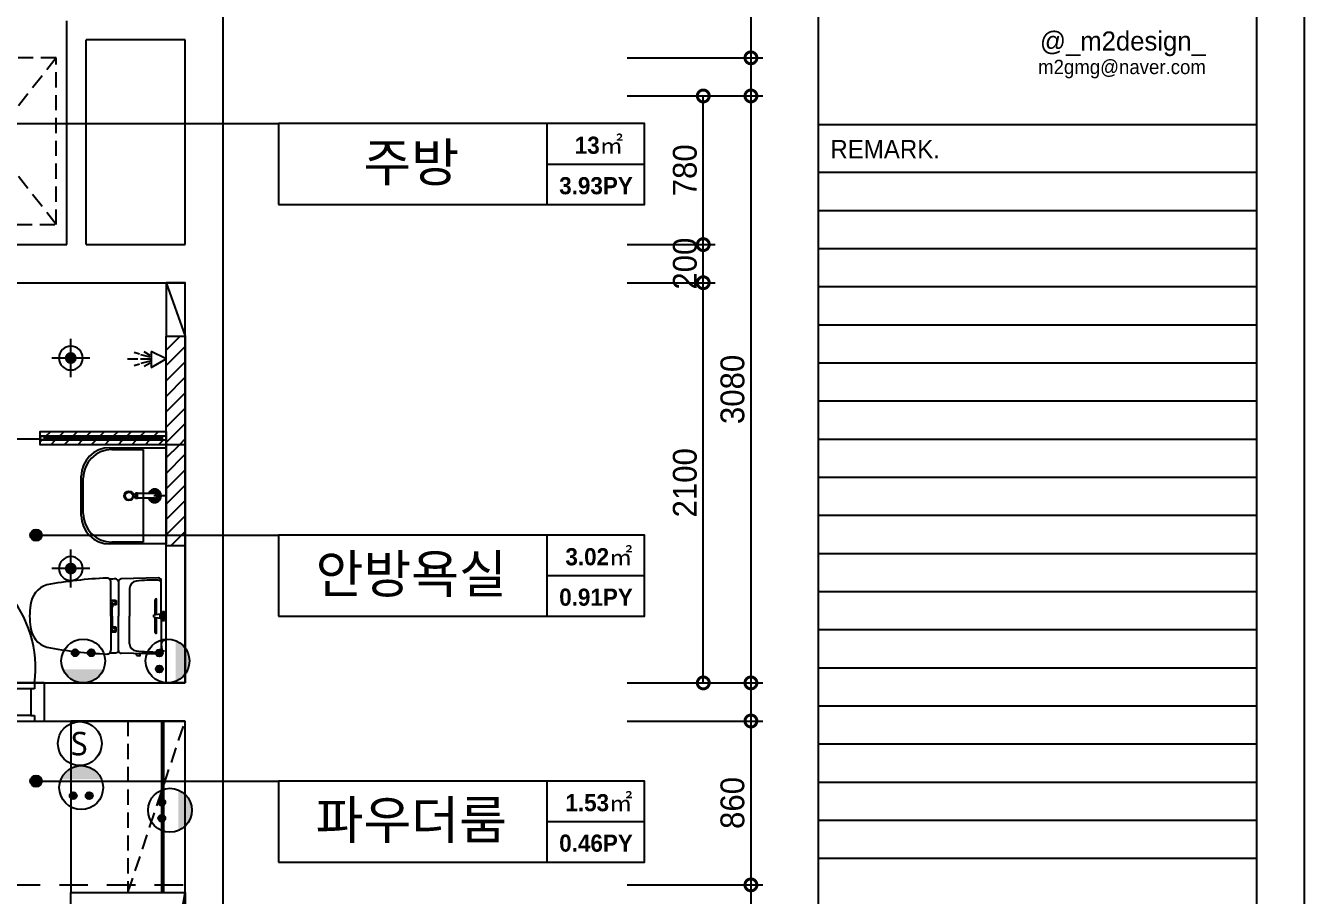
# Model space of a CAD drawing. Header units: millimetres. Extents: x 144680 to 236290, y -190947 to -149396.
# Drawn here: x 228895 to 235607, y -169965 to -165401 of the extents above; entities that cross this region are included whole.
import ezdxf
from ezdxf.enums import TextEntityAlignment as Align

# ---------------------------------------------------------------- set-up
doc = ezdxf.new("R2010")
doc.units = ezdxf.units.MM
doc.header["$LTSCALE"] = 100
for name, pattern in [('DH-HID2', [1.2, 0.8, -0.4]), ('HID', [2.5, 1.5, -1]), ('HIDDEN', [9.525, 6.35, -3.175])]:
    doc.linetypes.add(name, pattern=pattern)
for name, color, linetype in [('0-ELC TEXT', 7, 'Continuous'), ('03-TEXT', 3, 'Continuous'), ('03-WAL NEW', 3, 'Continuous'), ('06-FUR', 6, 'Continuous'), ('06-LIGHT', 4, 'Continuous'), ('07-DIM WAL', 5, 'Continuous'), ('3.기호.계단선', 30, 'Continuous'), ('_LIBR', 4, 'Continuous'), ('BATH', 4, 'Continuous'), ('CO-BATH', 6, 'Continuous'), ('fin', 9, 'Continuous'), ('FORM(YOURNAME)-1', 1, 'Continuous'), ('FORM(YOURNAME)-11', 1, 'Continuous'), ('FU-FURM', 251, 'DH-HID2'), ('HAT', 8, 'Continuous'), ('HL', 6, 'HIDDEN'), ('SYM', 94, 'Continuous'), ('설비', 140, 'Continuous')]:
    doc.layers.add(name, color=color, linetype=linetype)
doc.styles.add('YOURNAME', font='HY울릉도M.TTF')
doc.styles.add('넥슨고딕', font='NEXONLv1GothicBold.ttf')
doc.styles.add('스타일1', font='HY울릉도M.TTF')
doc.styles.add('코레일둥고', font='Korail_Round_Gothic_Medium.ttf')
doc.dimstyles.new('50', dxfattribs={"dimscale": 50, "dimtxt": 2.5, "dimasz": 2.5, "dimexe": 1.25, "dimexo": 2, "dimtad": 1, "dimdec": 0, "dimtxsty": '스타일1', "dimblk": 'DOTSMALL', "dimcen": 2.5, "dimclrd": 1, "dimclre": 1, "dimclrt": 2, "dimadec": 0, "dimazin": 0, "dimtfac": 1, "dimtix": 1, "dimtmove": 0, "dimatfit": 3, "dimldrblk": 'DOTSMALL', "dimfxl": 1.25, "dimarcsym": 0})
pattern_1 = [(45, (205222.234, -165570), (-40.41115, 40.41115), [])]

# ---------------------------------------------------------------- blocks, each defined once
blk = doc.blocks.new('vudauseeh')
at = {"layer": '_LIBR', "linetype": 'Continuous'}
for p, q in [((145670, -168850), (145100, -168850)), ((145720, -168850), (145670, -168850)), ((145670, -168850), (145670, -168880.5)), ((145720, -168850), (145720, -169050)), ((145650, -168880.5), (145090, -168880.5)), ((145670, -168880.5), (145650, -168880.5)), ((145650, -168880.5), (145650, -169020.6)), ((145070, -169050), (145670, -169050)), ((145650, -169020.6), (145090, -169020.6)), ((145650, -169020.6), (145670, -169020.6)), ((145670, -169020.6), (145670, -169050)), ((145670, -169050), (145720, -169050))]:
    blk.add_line(p, q, dxfattribs=at)
blk.add_arc((145061.2, -168773.5), 613.6, 352.83903, 89.17914, dxfattribs=at)
at = {"layer": 'HAT', "color": 10, "linetype": 'HID'}
blk.add_line((145550, -169910), (146460, -169910), dxfattribs=at)
at = {"layer": 'SYM', "color": 2}
for p, q in [((146660, -174830), (146660, -164150)), ((145840, -166550), (145840, -165375)), ((146460, -165475), (145940, -165475)), ((145940, -165775), (145940, -165475)), ((146460, -165775), (146460, -165475)), ((145940, -166550), (145940, -165775)), ((146460, -166550), (146460, -165775)), ((145840, -166550), (145840, -165987.5)), ((145020, -166550), (145840, -166550)), ((145940, -166550), (146460, -166550)), ((145020, -166750), (146460, -166750)), ((146460, -168850), (146460, -166750)), ((145020, -168850), (146460, -168850)), ((143760, -169050), (146460, -169050)), ((146460, -173400), (146460, -169050))]:
    blk.add_line(p, q, dxfattribs=at)
blk = doc.blocks.new('cjswjdeh2')
h = blk.add_hatch()
h.set_pattern_fill('ANSI31', color=8, scale=18)
h.set_pattern_definition(pattern_1)
h.paths.add_polyline_path([(232012.9, -164713.5), (231912.9, -164713.5), (231912.9, -165283.5), (232012.9, -165283.5)])
h = blk.add_hatch()
h.set_pattern_fill('ANSI31', color=8, scale=18)
h.set_pattern_definition(pattern_1)
h.paths.add_polyline_path([(220312.9, -167023.5), (220212.9, -167023.5), (220212.9, -167623.5), (220312.9, -167623.5)])
h.paths.add_polyline_path([(232012.9, -165283.5), (231912.9, -165283.5), (231912.9, -165298.5), (231912.9, -165813.5), (232012.9, -165813.5)])
at = {"layer": '03-WAL NEW', "transparency": 33554687}
h = blk.add_hatch(dxfattribs=at)
h.set_pattern_fill('_USER', color=256, scale=50, angle=45, double=1, pattern_type=0)
h.set_pattern_definition([(45, (12241.99, -260783.273), (-35.355339, 35.355339), [])])
h.paths.add_polyline_path([(231252.9, -165258.5), (231252.9, -165283.5), (231912.9, -165283.5), (231912.9, -165258.5), (231882.9, -165258.5), (231282.9, -165258.5)])
h.paths.add_polyline_path([(231912.9, -165213.5), (231252.9, -165213.5), (231252.9, -165238.5), (231282.9, -165238.5), (231882.9, -165238.5), (231912.9, -165238.5)])
at = {"color": 8}
for p, q in [((230572.9, -165253.5), (231252.9, -165253.5)), ((231912.9, -165552), (231847.9, -165552)), ((231904.1, -166206.8), (231904.1, -166158.8)), ((231904.1, -166182.8), (231912.9, -166182.8))]:
    blk.add_line(p, q, dxfattribs=at)
at = {"layer": '03-WAL NEW', "transparency": 33554687}
for p, q in [((232012.9, -165283.5), (231912.9, -165283.5)), ((232012.9, -165813.5), (231912.9, -165813.5))]:
    blk.add_line(p, q, dxfattribs=at)
blk.add_lwpolyline([(232012.9, -166533.5), (231912.9, -166533.5), (231912.9, -164713.5), (232012.9, -164713.5)], close=True, dxfattribs=at)
blk.add_lwpolyline([(231912.9, -165283.5), (231252.9, -165283.5), (231252.9, -165213.5), (231912.9, -165213.5), (231912.9, -165298.5)], dxfattribs=at)
at = {"layer": '06-FUR', "color": 8}
for p, q in [((231912.9, -164433.5), (232012.9, -164713.5)), ((231412.9, -171083.5), (232012.9, -167633.5))]:
    blk.add_line(p, q, dxfattribs=at)
for points in [[(231912.9, -164713.5), (232012.9, -164713.5), (232012.9, -164433.5), (231912.9, -164433.5)], [(231412.9, -167633.5), (232012.9, -167633.5), (232012.9, -171083.5), (231412.9, -171083.5)]]:
    blk.add_lwpolyline(points, close=True, dxfattribs=at)
blk.add_lwpolyline([(232012.9, -166733.5), (231412.9, -166733.5), (231412.9, -167633.5), (232012.9, -167633.5), (232012.9, -166733.5)], dxfattribs=at)
at = {"layer": 'BATH', "color": 8}
for p, q in [((231764.3, -164834.8), (231710.8, -164834.8)), ((231774, -164808.7), (231745.4, -164800.3)), ((231831.4, -164834.8), (231778.7, -164834.8)), ((231829.5, -164824.4), (231781.2, -164812)), ((231828.8, -164814.6), (231798.8, -164795.7)), ((231912.9, -164833.5), (231835.3, -164793.7)), ((231835.3, -164793.7), (231835.3, -164877.9)), ((231835.3, -164877.9), (231912.9, -164833.5)), ((231774, -164860.9), (231745.4, -164869.4)), ((231829.5, -164845.3), (231781.2, -164857.6)), ((231828.8, -164855), (231798.8, -164873.9))]:
    blk.add_line(p, q, dxfattribs=at)
at = {"layer": 'CO-BATH', "color": 8}
for p, q in [((231272.9, -165246), (231892.9, -165246)), ((231272.9, -165251), (231892.9, -165251)), ((231617.9, -165299.5), (231912.9, -165299.5)), ((231627.9, -165309.5), (231792.9, -165309.5)), ((231792.9, -165309.5), (231792.9, -165794.5)), ((231912.9, -165299.5), (231912.9, -165804.5)), ((231467.9, -165654.5), (231467.9, -165449.5)), ((231477.9, -165644.5), (231477.9, -165459.5)), ((231752.4, -165566.5), (231752.4, -165537.5)), ((231757.4, -165537.5), (231752.4, -165537.5)), ((231757.4, -165566.5), (231752.4, -165566.5)), ((231757.4, -165566.5), (231757.4, -165537.5)), ((231762.4, -165538.5), (231757.4, -165538.5)), ((231762.4, -165565.5), (231757.4, -165565.5)), ((231762.4, -165565.5), (231762.4, -165538.5)), ((231852.9, -165539.5), (231762.4, -165539.5)), ((231852.9, -165564.5), (231762.4, -165564.5)), ((231912.9, -165804.5), (231617.9, -165804.5)), ((231792.9, -165794.5), (231627.9, -165794.5))]:
    blk.add_line(p, q, dxfattribs=at)
for points in [[(231252.9, -165238.5), (231252.9, -165258.5), (231912.9, -165258.5), (231912.9, -165238.5)], [(231252.9, -165238.5), (231282.9, -165238.5), (231282.9, -165243.5), (231272.9, -165243.5), (231272.9, -165253.5), (231282.9, -165253.5), (231282.9, -165258.5), (231252.9, -165258.5)], [(231912.9, -165238.5), (231882.9, -165238.5), (231882.9, -165243.5), (231892.9, -165243.5), (231892.9, -165253.5), (231882.9, -165253.5), (231882.9, -165258.5), (231912.9, -165258.5)]]:
    blk.add_lwpolyline(points, close=True, dxfattribs=at)
for radius in [25, 20]:
    blk.add_circle((231717.9, -165552), radius, dxfattribs=at)
for centre, radius, start, end in [((231617.9, -165449.5), 150, 90, 180), ((231627.9, -165459.5), 150, 90, 180), ((231852.9, -165552), 35, 200.92486, 159.07519), ((231852.9, -165552), 30, 204.62434, 155.37571), ((231852.9, -165552), 25, 210.00002, 150.00002), ((231852.9, -165552), 18, 223.98299, 136.01706), ((231852.9, -165552), 12.5, 270.00002, 90.00002), ((231627.9, -165644.5), 150, 180, 270), ((231617.9, -165654.5), 150, 180, 270)]:
    blk.add_arc(centre, radius, start, end, dxfattribs=at)
at = {"layer": 'fin', "color": 8}
for p, q in [((231623.5, -166182.8), (231623.5, -166003.5)), ((231662.7, -166002.4), (231662.7, -166182.8)), ((231720.5, -166037.5), (231720.5, -166182.8)), ((231887.7, -166174.8), (231887.7, -166010.2)), ((231623.5, -166182.8), (231623.5, -166362)), ((231662.7, -166363.1), (231662.7, -166182.8)), ((231720.5, -166328), (231720.5, -166182.8)), ((231887.7, -166190.7), (231887.7, -166355.4)), ((231889.1, -166338.5), (231889.1, -166326)), ((231889.1, -166338.5), (231889.1, -166351))]:
    blk.add_line(p, q, dxfattribs=at)
for points in [[(231887.7, -166010.2), (231887.7, -165997.8, 0.421209), (231872.4, -165982.8), (231677.4, -165987.4, 0.001659)], [(231662.7, -166002.4, 0.371724), (231648, -165988, 0.003515), (231617.1, -165988.8, 0.320541)], [(231662.7, -166363.1, -0.371724), (231648, -166377.5, -0.003515), (231617.1, -166376.7, -0.320541)], [(231887.7, -166355.4), (231887.7, -166367.8, -0.421209), (231872.4, -166382.8), (231677.4, -166378.1, -0.001659)]]:
    blk.add_lwpolyline(points, format="xyb", dxfattribs=at)
for centre, radius, start, end in [((231692.5, -168187.6), 2205.9, 92.3333, 100.60807), ((231603.5, -166003.5), 20, 0, 92.3333), ((231325.8, -166138.5), 125.5, 108.2964, 173.42408), ((231677.7, -166002.4), 15, 91.36509, 180), ((231760.5, -166039.3), 40, 95.94375, 177.51291), ((231859.9, -166994.1), 1000, 89.31159, 95.94375), ((231871.7, -166010.2), 16, 0, 89.31159), ((231602.7, -166182.8), 405.9, 171.69926, 180), ((231602.7, -166182.8), 405.9, 180, 188.30074), ((231325.8, -166227), 125.5, 186.57592, 251.7036), ((231904.1, -166326), 15, 90, 180), ((231692.5, -164178), 2205.9, 259.39193, 267.6667), ((231603.5, -166362), 20, 267.6667, 0), ((231677.7, -166363.1), 15, 180, 268.63491), ((231760.5, -166326.3), 40, 182.48709, 264.05625), ((231859.9, -165371.4), 1000, 264.05625, 270.68841), ((231871.7, -166355.4), 16, 270.68841, 0), ((231904.1, -166351), 15, 180, 270)]:
    blk.add_arc(centre, radius, start, end, dxfattribs=at)
at = {"layer": 'FU-FURM', "color": 8}
for p, q in [((231335.9, -163253.5), (230649.9, -164128.5)), ((231335.9, -164128.5), (230649.9, -163253.5))]:
    blk.add_line(p, q, dxfattribs=at)
blk.add_lwpolyline([(231335.9, -163253.5), (230649.9, -163253.5), (230649.9, -164128.5), (231335.9, -164128.5)], close=True, dxfattribs=at)
blk.add_lwpolyline([(231712.9, -166733.5), (231712.9, -167633.5), (232012.9, -166733.5)], dxfattribs=at)
at = {"layer": 'HL', "color": 8, "linetype": 'Continuous'}
for p, q in [((231856.1, -166175.3), (231856.1, -166096.3)), ((231863.1, -166174.3), (231863.1, -166096.3)), ((231630.5, -166182.8), (231630.5, -166136.4)), ((231630.5, -166182.8), (231630.5, -166229.1)), ((231848, -166176.8), (231882.4, -166171.4)), ((231848, -166188.7), (231848, -166176.8)), ((231882.4, -166171.4), (231889.4, -166175.8)), ((231882.4, -166194.1), (231882.4, -166171.4)), ((231889.4, -166175.8), (231894.1, -166170.4)), ((231889.4, -166189.7), (231889.4, -166175.8)), ((231894.1, -166158.8), (231904.1, -166158.8)), ((231894.1, -166206.8), (231894.1, -166158.8)), ((231848, -166188.7), (231882.4, -166194.1)), ((231856.1, -166269.3), (231856.1, -166190.2)), ((231863.1, -166269.3), (231863.1, -166191.3)), ((231882.4, -166194.1), (231889.4, -166189.7)), ((231889.4, -166189.7), (231894.1, -166195.1)), ((231894.1, -166206.8), (231904.1, -166206.8)), ((231757.7, -166387.7), (231757.7, -166380)), ((231777.8, -166387.7), (231777.8, -166380.5)), ((231773.8, -166391.7), (231761.7, -166391.7))]:
    blk.add_line(p, q, dxfattribs=at)
for points in [[(231623.5, -166100.2), (231647.7, -166100.2, -0.414214), (231651.7, -166104.2), (231651.7, -166120.7, -0.414214), (231647.7, -166124.7), (231632.1, -166124.7), (231623.5, -166124.7)], [(231632.1, -166124.7), (231632.1, -166134.4, -0.414214), (231630.1, -166136.4), (231623.5, -166136.4)], [(231632.1, -166240.8), (231632.1, -166231.1, 0.414214), (231630.1, -166229.1), (231623.5, -166229.1)], [(231623.5, -166265.3), (231647.7, -166265.3, 0.414214), (231651.7, -166261.3), (231651.7, -166244.8, 0.414214), (231647.7, -166240.8), (231632.1, -166240.8), (231623.5, -166240.8)]]:
    blk.add_lwpolyline(points, format="xyb", dxfattribs=at)
for centre in [(231637.7, -166112.8), (231637.7, -166252.8)]:
    blk.add_circle(centre, 8, dxfattribs=at)
for centre, radius, start, end in [((231859.6, -166096.3), 3.5, 0, 180), ((231859.6, -166269.3), 3.5, 180, 0), ((231761.7, -166387.7), 4, 180, 270), ((231773.8, -166387.7), 4, 270, 0)]:
    blk.add_arc(centre, radius, start, end, dxfattribs=at)
blk.add_blockref('vudauseeh', (85552.9, 2316.5))
blk = doc.blocks.new('FORM-ELEVATION')
at = {"layer": 'Defpoints', "color": 158}
for p, q in [((62481, 35508), (62481, -21492)), ((62481, 20686), (71691, 20686)), ((62481, 19886), (71691, 19886)), ((62481, 19086), (71691, 19086)), ((62481, 18286), (71691, 18286)), ((62481, 17486), (71691, 17486)), ((62481, 16686), (71691, 16686)), ((62481, 15886), (71691, 15886)), ((62481, 15086), (71691, 15086)), ((62481, 14286), (71691, 14286)), ((62481, 13486), (71691, 13486)), ((62481, 12686), (71691, 12686)), ((62481, 11886), (71691, 11886)), ((62481, 11086), (71691, 11086)), ((62481, 10286), (71691, 10286)), ((62481, 9486), (71691, 9486)), ((62481, 8686), (71691, 8686)), ((62481, 7886), (71691, 7886)), ((62481, 7086), (71691, 7086)), ((62481, 6286), (71691, 6286))]:
    blk.add_line(p, q, dxfattribs=at)
for points in [[(-10309, -21692), (71691, -21692), (71691, 35708), (-10309, 35708)], [(-8309, 33708), (61071, 33708), (61071, -19692), (-8309, -19692)]]:
    blk.add_lwpolyline(points, close=True, dxfattribs=at)
at = {"layer": 'FORM(YOURNAME)-11', "color": 14}
blk.add_line((62481, 21686), (71691, 21686), dxfattribs=at)
at = {"layer": 'FORM(YOURNAME)-11', "color": 250}
blk.add_lwpolyline([(-11309, -22692), (72691, -22692), (72691, 36708), (-11309, 36708)], close=True, dxfattribs=at)
at = {"layer": 'FORM(YOURNAME)-11', "color": 14, "style": 'YOURNAME'}
for s, height, width, p in [('@_m2design_', 400, 1.03, (70622, 23242)), ('m2gmg@naver.com', 300, 0.995, (70622, 22747))]:
    blk.add_text(s, height=height, dxfattribs=dict(at, width=width)).set_placement(p, align=Align.RIGHT)
blk.add_text('REMARK.', height=386.1, dxfattribs=at).set_placement((62739, 21172), align=Align.MIDDLE_LEFT)
at = {"layer": 'FORM(YOURNAME)-11', "color": 3, "style": 'YOURNAME'}
for tag, height, p in [('1', 450, (71041, -1219)), ('2', 450, (71041, -1863)), ('3', 450, (71041, -3150)), ('4', 450, (71041, -5081)), ('5', 515, (71041, -7398)), ('6', 515, (71041, -9650)), ('7', 515, (71041, -11903)), ('8', 515, (71041, -14155)), ('9', 515, (71041, -16408)), ('10', 515, (66791, -18596)), ('11', 515, (71041, -18660)), ('12', 515, (66791, -20848)), ('13', 515, (71041, -20848))]:
    blk.add_attdef(tag, text='', height=height, dxfattribs=at).set_placement(p, align=Align.MIDDLE_RIGHT)
blk = doc.blocks.new('_DOTSMALL')
at = {"color": 0, "linetype": 'ByBlock', "const_width": 0.5}
blk.add_lwpolyline([(-0.0625, 0, 1), (0.0625, 0, 1)], format="xyb", close=True, dxfattribs=at)
blk = doc.blocks.new('*D117')
at = {"layer": '07-DIM WAL', "color": 1, "lineweight": -2, "transparency": 16777216}
for p, q in [((232051.7, -164350), (232764.2, -164350)), ((232701.7, -164350), (232701.7, -165570)), ((232051.7, -165570), (232764.2, -165570))]:
    blk.add_line(p, q, dxfattribs=at)
at = {"layer": 'Defpoints', "color": 0, "transparency": 16777216}
for p in [(231951.7, -164350), (231951.7, -165570), (232701.7, -165570)]:
    blk.add_point(p, dxfattribs=at)
at = {"layer": '07-DIM WAL', "color": 1, "lineweight": -2, "transparency": 16777216, "xscale": 125, "yscale": 125, "zscale": 125}
for p, rotation in [((232701.7, -164350), 90), ((232701.7, -165570), 270)]:
    blk.add_blockref('_DOTSMALL', p, dxfattribs=dict(at, rotation=rotation))
at = {"layer": '07-DIM WAL', "color": 2, "transparency": 16777216, "insert": (232605.5, -164960), "char_height": 125, "attachment_point": 5, "rotation": 90, "style": '스타일1'}
blk.add_mtext('1220', dxfattribs=at)
blk = doc.blocks.new('*D118')
at = {"layer": '07-DIM WAL', "color": 1, "lineweight": -2, "transparency": 16777216}
for p, q in [((232051.7, -165770), (232764.2, -165770)), ((232701.7, -165770), (232701.7, -168850)), ((232051.7, -168850), (232764.2, -168850))]:
    blk.add_line(p, q, dxfattribs=at)
at = {"layer": 'Defpoints', "color": 0, "transparency": 16777216}
for p in [(231951.7, -165770), (231951.7, -168850), (232701.7, -168850)]:
    blk.add_point(p, dxfattribs=at)
at = {"layer": '07-DIM WAL', "color": 1, "lineweight": -2, "transparency": 16777216, "xscale": 125, "yscale": 125, "zscale": 125}
for p, rotation in [((232701.7, -165770), 90), ((232701.7, -168850), 270)]:
    blk.add_blockref('_DOTSMALL', p, dxfattribs=dict(at, rotation=rotation))
at = {"layer": '07-DIM WAL', "color": 2, "transparency": 16777216, "insert": (232605.4, -167310), "char_height": 125, "attachment_point": 5, "rotation": 90, "style": '스타일1'}
blk.add_mtext('3080', dxfattribs=at)
blk = doc.blocks.new('*D119')
at = {"layer": '07-DIM WAL', "color": 1, "lineweight": -2, "transparency": 16777216}
for p, q in [((232051.7, -166750), (232514.2, -166750)), ((232451.7, -168850), (232451.7, -166750)), ((232051.7, -168850), (232514.2, -168850))]:
    blk.add_line(p, q, dxfattribs=at)
at = {"layer": 'Defpoints', "color": 0, "transparency": 16777216}
for p in [(231951.7, -166750), (232451.7, -166750), (231951.7, -168850)]:
    blk.add_point(p, dxfattribs=at)
at = {"layer": '07-DIM WAL', "color": 1, "lineweight": -2, "transparency": 16777216, "xscale": 125, "yscale": 125, "zscale": 125}
for p, rotation in [((232451.7, -166750), 90), ((232451.7, -168850), 270)]:
    blk.add_blockref('_DOTSMALL', p, dxfattribs=dict(at, rotation=rotation))
at = {"layer": '07-DIM WAL', "color": 2, "transparency": 16777216, "insert": (232355.5, -167800), "char_height": 125, "attachment_point": 5, "rotation": 90, "style": '스타일1'}
blk.add_mtext('2100', dxfattribs=at)
blk = doc.blocks.new('*D120')
at = {"layer": '07-DIM WAL', "color": 1, "lineweight": -2, "transparency": 16777216}
for p, q in [((232151.7, -165770), (232514.2, -165770)), ((232451.7, -166550), (232451.7, -165770)), ((232051.7, -166550), (232514.2, -166550))]:
    blk.add_line(p, q, dxfattribs=at)
at = {"layer": 'Defpoints', "color": 0, "transparency": 16777216}
for p in [(232051.7, -165770), (232451.7, -165770), (231951.7, -166550)]:
    blk.add_point(p, dxfattribs=at)
at = {"layer": '07-DIM WAL', "color": 1, "lineweight": -2, "transparency": 16777216, "xscale": 125, "yscale": 125, "zscale": 125}
for p, rotation in [((232451.7, -165770), 90), ((232451.7, -166550), 270)]:
    blk.add_blockref('_DOTSMALL', p, dxfattribs=dict(at, rotation=rotation))
at = {"layer": '07-DIM WAL', "color": 2, "transparency": 16777216, "insert": (232355.4, -166160), "char_height": 125, "attachment_point": 5, "rotation": 90, "style": '스타일1'}
blk.add_mtext('780', dxfattribs=at)
blk = doc.blocks.new('*D121')
at = {"layer": '07-DIM WAL', "color": 1, "lineweight": -2, "transparency": 16777216}
for p, q in [((232451.7, -166875), (232451.7, -166425)), ((232051.7, -166550), (232514.2, -166550)), ((232051.7, -166750), (232514.2, -166750))]:
    blk.add_line(p, q, dxfattribs=at)
at = {"layer": 'Defpoints', "color": 0, "transparency": 16777216}
for p in [(231951.7, -166550), (232451.7, -166550), (231951.7, -166750)]:
    blk.add_point(p, dxfattribs=at)
at = {"layer": '07-DIM WAL', "color": 1, "lineweight": -2, "transparency": 16777216, "xscale": 125, "yscale": 125, "zscale": 125}
for p, rotation in [((232451.7, -166550), 270), ((232451.7, -166750), 90)]:
    blk.add_blockref('_DOTSMALL', p, dxfattribs=dict(at, rotation=rotation))
at = {"layer": '07-DIM WAL', "color": 2, "transparency": 16777216, "insert": (232355.5, -166650), "char_height": 125, "attachment_point": 5, "rotation": 90, "style": '스타일1'}
blk.add_mtext('200', dxfattribs=at)
blk = doc.blocks.new('*D122')
at = {"layer": '07-DIM WAL', "color": 1, "lineweight": -2, "transparency": 16777216}
for p, q in [((232051.7, -169050), (232764.2, -169050)), ((232701.7, -169050), (232701.7, -169910)), ((232051.7, -169910), (232764.2, -169910))]:
    blk.add_line(p, q, dxfattribs=at)
at = {"layer": 'Defpoints', "color": 0, "transparency": 16777216}
for p in [(231951.7, -169050), (231951.7, -169910), (232701.7, -169910)]:
    blk.add_point(p, dxfattribs=at)
at = {"layer": '07-DIM WAL', "color": 1, "lineweight": -2, "transparency": 16777216, "xscale": 125, "yscale": 125, "zscale": 125}
for p, rotation in [((232701.7, -169050), 90), ((232701.7, -169910), 270)]:
    blk.add_blockref('_DOTSMALL', p, dxfattribs=dict(at, rotation=rotation))
at = {"layer": '07-DIM WAL', "color": 2, "transparency": 16777216, "insert": (232605.3, -169480), "char_height": 125, "attachment_point": 5, "rotation": 90, "style": '스타일1'}
blk.add_mtext('860', dxfattribs=at)
blk = doc.blocks.new('hallogen')
h = blk.add_hatch(color=256)
h.dxf.hatch_style = 1
edge = h.paths.add_edge_path()
edge.add_arc((48591.7, 60854.3), 31.2, 0, 360, ccw=False)
at = {"color": 1, "linetype": 'Continuous'}
for p, q in [((48591.7, 60954.3), (48591.7, 60754.3)), ((48691.7, 60854.3), (48491.7, 60854.3))]:
    blk.add_line(p, q, dxfattribs=at)
at = {"color": 4, "linetype": 'Continuous'}
blk.add_circle((48591.7, 60854.3), 62.5, dxfattribs=at)
blk = doc.blocks.new('SW')
at = {"layer": '설비', "color": 140}
blk.add_circle((11533254, -14277699), 184, dxfattribs=at)
at = {"layer": '설비', "color": 140, "insert": (11533320, -14277601), "char_height": 197.14, "width": 314.33, "attachment_point": 3, "style": '코레일둥고'}
blk.add_mtext('{\\fMalgun Gothic|b0|i0|c129|p50;S}', dxfattribs=at)
blk = doc.blocks.new('egoo')
at = {"layer": '설비'}
h = blk.add_hatch(color=140, dxfattribs=at)
edge = h.paths.add_edge_path()
edge.add_arc((1015645.3, 443433.7), 22.3, 0, 360)
h = blk.add_hatch(color=140, dxfattribs=at)
edge = h.paths.add_edge_path()
edge.add_arc((1015747.7, 443433.7), 22.3, 0, 360)
h = blk.add_hatch(color=140, dxfattribs=at)
edge = h.paths.add_edge_path()
edge.add_line((1015826.3, 443329.1), (1015566.6, 443329.1))
edge.add_ellipse((1015696.5, 443381.5), major_axis=(99, 99), ratio=1, start_angle=156.95778, end_angle=293.04222)
at = {"layer": '설비', "color": 140}
for centre, radius in [((1015696.5, 443381.5), 140), ((1015645.3, 443433.7), 22.3), ((1015747.7, 443433.7), 22.3)]:
    blk.add_circle(centre, radius, dxfattribs=at)

msp = doc.modelspace()

# ---------------------------------------------------------------- hatches: boundary and pattern name
at = {"layer": '0-ELC TEXT'}
h = msp.add_hatch(color=256, dxfattribs=at)
h.dxf.hatch_style = 1
edge = h.paths.add_edge_path()
edge.add_arc((228949.8, -168074.7), 30, 0, 360)
h = msp.add_hatch(color=256, dxfattribs=at)
h.dxf.hatch_style = 1
edge = h.paths.add_edge_path()
edge.add_arc((228949.8, -169365.3), 30, 0, 360)
at = {"layer": '설비'}
h = msp.add_hatch(color=10, dxfattribs=at)
edge = h.paths.add_edge_path()
edge.add_line((229682.9, -168628.3), (229682.9, -168841.7))
edge.add_ellipse((229639.9, -168735), major_axis=(-81.3, 81.3), ratio=1, start_angle=156.95778, end_angle=293.04222)
h = msp.add_hatch(color=10, dxfattribs=at)
edge = h.paths.add_edge_path()
edge.add_arc((229596.9, -168693), 18.3, 0, 360)
h = msp.add_hatch(color=10, dxfattribs=at)
edge = h.paths.add_edge_path()
edge.add_arc((229596.9, -168777), 18.3, 0, 360)
h = msp.add_hatch(color=10, dxfattribs=at)
edge = h.paths.add_edge_path()
edge.add_arc((229609.9, -169476.1), 18.3, 0, 360)
h = msp.add_hatch(color=10, dxfattribs=at)
edge = h.paths.add_edge_path()
edge.add_line((229695.9, -169411.5), (229695.9, -169624.8))
edge.add_ellipse((229652.8, -169518.2), major_axis=(-81.3, 81.3), ratio=1, start_angle=156.95778, end_angle=293.04222)
h = msp.add_hatch(color=10, dxfattribs=at)
edge = h.paths.add_edge_path()
edge.add_arc((229609.9, -169560.2), 18.3, 0, 360)

# ---------------------------------------------------------------- linework, layer by layer
at = {"layer": '0-ELC TEXT'}
for p, q in [((227702, -165915.3), (230222.1, -165915.3)), ((231633.2, -166339.8), (231633.2, -165915.3)), ((231633.2, -166127.5), (232142.9, -166127.5)), ((228949.8, -168074.7), (230222.1, -168074.7)), ((231633.2, -168499.2), (231633.2, -168074.7)), ((231633.2, -168287), (232142.9, -168287)), ((228949.8, -169365.3), (230222.1, -169365.3)), ((231633.2, -169789.9), (231633.2, -169365.3)), ((231633.2, -169577.6), (232142.9, -169577.6))]:
    msp.add_line(p, q, dxfattribs=at)
for points in [[(230222.1, -166339.8), (232142.9, -166339.8), (232142.9, -165915.3), (230222.1, -165915.3)], [(230222.1, -168499.2), (232142.9, -168499.2), (232142.9, -168074.7), (230222.1, -168074.7)], [(230222.1, -169789.9), (232142.9, -169789.9), (232142.9, -169365.3), (230222.1, -169365.3)]]:
    msp.add_lwpolyline(points, close=True, dxfattribs=at)
for centre in [(228949.8, -168074.7), (228949.8, -169365.3)]:
    msp.add_circle(centre, 30, dxfattribs=at)
at = {"layer": '3.기호.계단선', "color": 10, "linetype": 'HID', "const_width": 20}
msp.add_lwpolyline([(229614.1, -169050), (229614.1, -169950)], dxfattribs=at)
at = {"layer": '설비', "color": 10}
for centre, radius in [((229639.9, -168735), 115), ((229596.9, -168693), 18.3), ((229596.9, -168777), 18.3), ((229652.8, -169518.2), 115), ((229609.9, -169476.1), 18.3), ((229609.9, -169560.2), 18.3)]:
    msp.add_circle(centre, radius, dxfattribs=at)

# ---------------------------------------------------------------- block references
msp.add_blockref('cjswjdeh2', (-2280.7, -2316.5))
at = {"layer": '06-LIGHT', "xscale": -1, "rotation": 180}
for p in [(180540.5, -106290.9), (180540.5, -107395.7)]:
    msp.add_blockref('hallogen', p, dxfattribs=at)
at = {"layer": 'FORM(YOURNAME)-1', "xscale": 0.2500000000000001, "yscale": 0.2500000000000001, "zscale": 0.2500000000000001}
msp.add_blockref('FORM-ELEVATION', (217433.9, -171342), dxfattribs=at)
at = {"layer": '설비', "color": 140}
for name, p, xscale, yscale, zscale in [('egoo', (-605124.9, -532941.2), 0.8214285869294655, 0.8214285869294655, 0.8214285869294655), ('SW', (-6979104.2, 8754393.7), 0.625, 0.625, 0.625)]:
    msp.add_blockref(name, p, dxfattribs=dict(at, xscale=xscale, yscale=yscale, zscale=zscale))
at = {"layer": '설비', "color": 140, "xscale": 0.8214285869294655, "yscale": 0.8214285869294655, "zscale": 0.8214285869294655, "rotation": 180}
msp.add_blockref('egoo', (1063508.9, 194807), dxfattribs=at)

# ---------------------------------------------------------------- texts
at = {"layer": '03-TEXT'}
for s, height, style, p in [('13㎡', 90, '넥슨고딕', (231904, -166073.4)), ('주방', 200, '코레일둥고', (230918.9, -166218.4)), ('3.93PY', 90, '넥슨고딕', (231888.6, -166285.7)), ('3.02㎡', 90, '넥슨고딕', (231904, -168232.9)), ('안방욕실', 200, '코레일둥고', (230918.9, -168377.8)), ('0.91PY', 90, '넥슨고딕', (231888.6, -168445.1)), ('파우더룸', 200, '코레일둥고', (230918.9, -169668.4)), ('1.53㎡', 90, '넥슨고딕', (231904, -169523.5)), ('0.46PY', 90, '넥슨고딕', (231888.6, -169735.8))]:
    msp.add_text(s, height=height, dxfattribs=dict(at, style=style)).set_placement(p, align=Align.CENTER)

# ---------------------------------------------------------------- dimensions: what is measured, and where the dimension line sits
at = {"layer": '07-DIM WAL'}
for base, p1, p2, picture, middle in [((232701.7, -165570), (231951.7, -164350), (231951.7, -165570), '*D117', (232605.5, -164960)), ((232701.7, -168850), (231951.7, -165770), (231951.7, -168850), '*D118', (232605.4, -167310)), ((232451.7, -165770), (231951.7, -166550), (232051.7, -165770), '*D120', (232355.4, -166160)), ((232451.7, -166550), (231951.7, -166750), (231951.7, -166550), '*D121', (232355.5, -166650)), ((232451.7, -166750), (231951.7, -168850), (231951.7, -166750), '*D119', (232355.5, -167800)), ((232701.7, -169910), (231951.7, -169050), (231951.7, -169910), '*D122', (232605.3, -169480))]:
    dim = msp.add_linear_dim(base=base, p1=p1, p2=p2, angle=90, dimstyle='50', dxfattribs=at)
    dim.commit()
    dim.dimension.update_dxf_attribs({"geometry": picture, "text_midpoint": middle})

doc.saveas('drawing.dxf')
